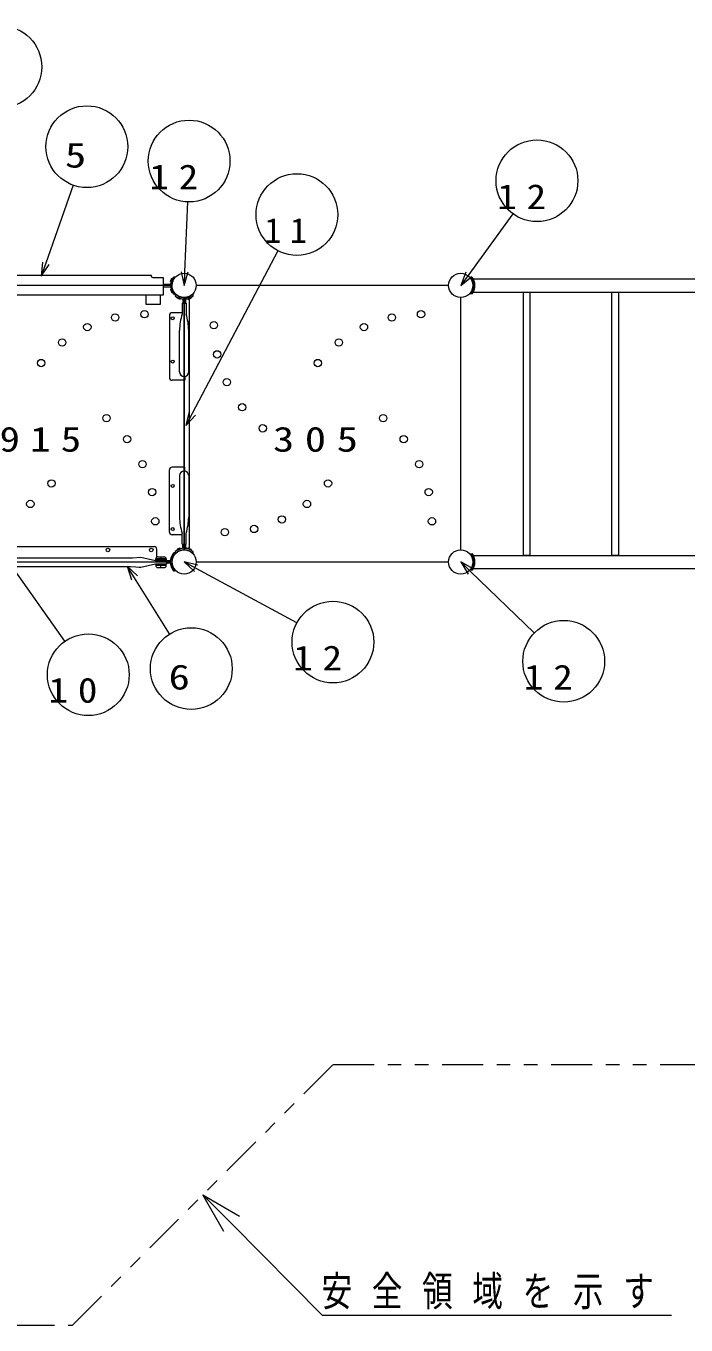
# Model space of a CAD drawing. Units: millimetres on the paper. Extents: x 0 to 420, y -594 to 297.
# Drawn here: x 174.8 to 223.2, y 111.9 to 207.3 of the extents above; entities that cross this region are included whole.
import ezdxf
from ezdxf.enums import TextEntityAlignment as Align

# ---------------------------------------------------------------- set-up
doc = ezdxf.new("R2010")
doc.units = ezdxf.units.MM
doc.linetypes.add('USER3', pattern=[8, 3, -1, 1, -1, 1, -1])
for name, color, linetype, lineweight in [('2D', 7, 'Continuous', 13), ('2D_DIMENSION', 7, 'Continuous', 13), ('2D_OUTLINE', 7, 'USER3', 13), ('AM_5', 7, 'Continuous', 13), ('TEXT', 7, 'Continuous', 13)]:
    doc.layers.add(name, color=color, linetype=linetype, lineweight=lineweight)
doc.styles.add('ＭＳ ゴシック', font='')
doc.styles.get('ＭＳ ゴシック').set_extended_font_data('MS Gothic')

msp = doc.modelspace()

# ---------------------------------------------------------------- linework, layer by layer
at = {"layer": '2D'}
for p, q in [((183.995, 188.965), (168.502, 188.965)), ((183.995, 188.951), (183.995, 188.965)), ((183.998, 188.914), (183.995, 188.951)), ((184.012, 188.88), (183.998, 188.914)), ((184.034, 188.852), (184.012, 188.88)), ((184.062, 188.83), (184.034, 188.852)), ((184.096, 188.819), (184.062, 188.83)), ((184.132, 188.813), (184.096, 188.819)), ((184.882, 188.813), (184.132, 188.813)), ((184.882, 187.544), (184.882, 188.813)), ((185.577, 188.784), (185.605, 188.826)), ((185.605, 188.826), (185.628, 188.857)), ((185.628, 188.857), (185.634, 188.862)), ((185.634, 188.862), (185.639, 188.868)), ((185.639, 188.868), (185.653, 188.871)), ((185.653, 188.871), (185.659, 188.871)), ((185.659, 188.871), (185.718, 188.823)), ((185.718, 188.823), (185.692, 188.792)), ((207.466, 188.801), (207.539, 188.854)), ((185.509, 188.243), (166.988, 188.243)), ((184.882, 188.333), (185.401, 188.335)), ((185.387, 188.242), (184.882, 188.242)), ((185.387, 188.242), (184.882, 188.242)), ((184.882, 188.151), (185.401, 188.149)), ((185.429, 188.248), (185.387, 188.242)), ((185.429, 188.236), (185.387, 188.242)), ((185.409, 188.562), (185.42, 188.59)), ((185.409, 188.54), (185.409, 188.562)), ((185.426, 188.523), (185.409, 188.54)), ((185.426, 187.961), (185.409, 187.945)), ((185.409, 187.945), (185.409, 187.922)), ((185.409, 187.922), (185.42, 187.894)), ((185.42, 188.59), (185.431, 188.618)), ((185.42, 187.894), (185.431, 187.866)), ((185.454, 188.512), (185.426, 188.523)), ((185.426, 188.371), (185.437, 188.439)), ((185.426, 188.113), (185.437, 188.046)), ((185.454, 187.973), (185.426, 187.961)), ((185.431, 188.251), (185.429, 188.248)), ((185.431, 188.234), (185.429, 188.236)), ((185.431, 188.618), (185.446, 188.652)), ((185.465, 188.267), (185.431, 188.251)), ((185.465, 188.217), (185.431, 188.234)), ((185.431, 187.866), (185.446, 187.832)), ((185.437, 188.439), (185.451, 188.5)), ((185.437, 188.046), (185.451, 187.984)), ((185.446, 188.652), (185.46, 188.686)), ((185.451, 188.5), (185.471, 188.565)), ((185.451, 187.984), (185.471, 187.919)), ((185.46, 188.686), (185.471, 188.716)), ((185.471, 188.276), (185.465, 188.267)), ((185.471, 188.208), (185.465, 188.217)), ((185.471, 188.716), (185.482, 188.742)), ((185.471, 188.565), (185.493, 188.624)), ((185.482, 188.287), (185.471, 188.276)), ((185.482, 188.197), (185.471, 188.208)), ((185.471, 187.919), (185.493, 187.86)), ((185.482, 188.742), (185.499, 188.759)), ((185.499, 188.312), (185.482, 188.287)), ((185.499, 188.172), (185.482, 188.197)), ((185.493, 188.624), (185.521, 188.683)), ((185.493, 187.86), (185.521, 187.801)), ((185.499, 188.759), (185.521, 188.759)), ((185.51, 188.332), (185.499, 188.312)), ((185.51, 188.152), (185.499, 188.172)), ((185.516, 188.354), (185.51, 188.332)), ((185.516, 188.13), (185.51, 188.152)), ((185.524, 188.422), (185.516, 188.354)), ((185.524, 188.062), (185.516, 188.13)), ((185.521, 188.759), (185.549, 188.747)), ((185.521, 188.683), (185.555, 188.744)), ((185.541, 188.483), (185.524, 188.422)), ((185.541, 188.001), (185.524, 188.062)), ((185.558, 188.542), (185.541, 188.483)), ((185.558, 187.942), (185.541, 188.001)), ((185.549, 188.747), (185.555, 188.745)), ((185.555, 188.744), (185.577, 188.784)), ((185.58, 188.601), (185.558, 188.542)), ((185.58, 187.883), (185.558, 187.942)), ((185.605, 188.655), (185.58, 188.601)), ((185.605, 187.83), (185.58, 187.883)), ((185.634, 188.702), (185.605, 188.655)), ((185.664, 188.75), (185.634, 188.702)), ((185.692, 188.792), (185.664, 188.75)), ((205.809, 188.243), (187.287, 188.243)), ((207.642, 188.68), (207.642, 188.726)), ((207.642, 188.726), (254.454, 188.726)), ((167.612, 187.544), (184.374, 187.544)), ((183.624, 186.853), (183.624, 187.544)), ((184.374, 187.544), (184.882, 187.544)), ((184.64, 187.544), (184.64, 186.853)), ((185.446, 187.832), (185.46, 187.799)), ((185.46, 187.799), (185.471, 187.768)), ((185.471, 187.768), (185.482, 187.743)), ((185.482, 187.743), (185.499, 187.726)), ((185.499, 187.726), (185.521, 187.726)), ((185.521, 187.801), (185.555, 187.74)), ((185.521, 187.726), (185.549, 187.737)), ((185.549, 187.737), (185.555, 187.739)), ((185.555, 187.74), (185.577, 187.7)), ((185.577, 187.7), (185.605, 187.658)), ((185.634, 187.782), (185.605, 187.83)), ((185.605, 187.658), (185.628, 187.627)), ((185.628, 187.627), (185.634, 187.622)), ((185.664, 187.734), (185.634, 187.782)), ((185.634, 187.622), (185.639, 187.616)), ((185.639, 187.616), (185.653, 187.613)), ((185.653, 187.613), (185.659, 187.613)), ((185.659, 187.613), (185.718, 187.661)), ((185.692, 187.692), (185.664, 187.734)), ((185.718, 187.661), (185.692, 187.692)), ((185.769, 187.613), (185.757, 187.598)), ((185.88, 187.348), (185.892, 187.376)), ((185.892, 187.376), (186.127, 187.281)), ((186.075, 187.236), (185.897, 187.308)), ((186.127, 187.281), (186.116, 187.253)), ((186.258, 186.943), (186.538, 186.943)), ((186.258, 186.943), (186.258, 186.143)), ((186.308, 187.211), (186.308, 186.943)), ((186.398, 187.354), (186.398, 168.832)), ((186.398, 168.832), (186.398, 187.354)), ((186.398, 187.233), (186.398, 186.943)), ((186.398, 187.211), (186.398, 186.943)), ((186.398, 187.211), (186.398, 186.943)), ((186.755, 187.241), (186.455, 187.241)), ((186.488, 187.211), (186.488, 186.943)), ((186.526, 187.173), (186.488, 187.173)), ((186.526, 186.943), (186.526, 187.173)), ((186.538, 186.943), (186.538, 186.143)), ((186.905, 187.376), (186.669, 187.281)), ((186.669, 187.281), (186.68, 187.253)), ((186.721, 187.236), (186.899, 187.308)), ((186.795, 187.201), (186.755, 187.241)), ((186.795, 169.001), (186.795, 187.201)), ((186.916, 187.348), (186.905, 187.376)), ((187.027, 187.613), (187.04, 187.598)), ((206.698, 168.832), (206.698, 187.354)), ((207.466, 187.685), (207.539, 187.632)), ((207.642, 187.806), (207.642, 187.76)), ((207.642, 187.76), (254.454, 187.76)), ((211.294, 168.433), (211.294, 187.753)), ((211.802, 168.433), (211.802, 187.753)), ((217.794, 168.433), (217.794, 187.753)), ((218.302, 168.433), (218.302, 187.753)), ((184.64, 186.853), (183.624, 186.853)), ((185.318, 186.043), (185.318, 181.483)), ((186.258, 186.243), (185.518, 186.243)), ((186.064, 181.903), (186.064, 184.943)), ((186.732, 181.903), (186.732, 184.943)), ((186.458, 181.283), (185.518, 181.283)), ((186.395, 181.283), (186.395, 174.903)), ((186.458, 181.574), (186.458, 181.283)), ((185.318, 170.143), (185.318, 174.703)), ((186.458, 174.903), (185.518, 174.903)), ((186.458, 174.612), (186.458, 174.903)), ((186.064, 174.283), (186.064, 171.243)), ((186.732, 174.283), (186.732, 171.243)), ((186.258, 169.943), (185.518, 169.943)), ((186.258, 169.243), (186.258, 170.043)), ((186.538, 169.243), (186.538, 170.043)), ((168.295, 169.069), (184.195, 169.069)), ((184.395, 168.299), (184.395, 168.869)), ((185.88, 168.838), (185.892, 168.811)), ((185.892, 168.811), (186.127, 168.906)), ((186.075, 168.951), (185.897, 168.878)), ((186.127, 168.906), (186.116, 168.934)), ((186.258, 169.243), (186.538, 169.243)), ((186.308, 168.975), (186.308, 169.243)), ((186.398, 168.953), (186.398, 169.243)), ((186.398, 168.975), (186.398, 169.243)), ((186.398, 168.975), (186.398, 169.243)), ((186.455, 168.961), (186.755, 168.961)), ((186.488, 168.975), (186.488, 169.243)), ((186.488, 169.013), (186.526, 169.013)), ((186.526, 169.013), (186.526, 169.243)), ((186.669, 168.906), (186.68, 168.934)), ((186.905, 168.811), (186.669, 168.906)), ((186.721, 168.951), (186.899, 168.878)), ((186.755, 168.961), (186.795, 169.001)), ((186.916, 168.838), (186.905, 168.811)), ((166.988, 167.943), (185.509, 167.943)), ((169.877, 168.258), (182.62, 168.258)), ((182.62, 168.258), (183.214, 168.307)), ((183.214, 168.307), (184.297, 168.063)), ((184.297, 168.063), (185.099, 168.063)), ((184.32, 168.066), (184.32, 168.168)), ((185.078, 168.166), (184.32, 168.166)), ((185.08, 168.066), (184.32, 168.066)), ((184.397, 168.063), (184.397, 168.066)), ((184.461, 168.32), (184.931, 168.318)), ((184.701, 168.318), (184.701, 168.068)), ((185.08, 168.168), (185.08, 168.066)), ((185.363, 168.039), (185.095, 168.039)), ((185.363, 167.949), (185.095, 167.949)), ((185.363, 167.859), (185.095, 167.859)), ((185.099, 168.063), (185.099, 167.786)), ((185.765, 168.578), (185.75, 168.59)), ((185.769, 168.573), (185.757, 168.588)), ((187.027, 168.573), (187.04, 168.588)), ((187.287, 167.943), (205.809, 167.943)), ((207.466, 168.501), (207.539, 168.554)), ((207.642, 168.38), (207.642, 168.426)), ((207.642, 168.426), (254.454, 168.426)), ((211.294, 168.433), (211.802, 168.433)), ((217.794, 168.433), (218.302, 168.433)), ((182.469, 167.591), (170.028, 167.591)), ((182.844, 167.571), (182.469, 167.591)), ((183.104, 167.55), (182.844, 167.571)), ((183.21, 167.538), (183.104, 167.55)), ((184.293, 167.786), (183.21, 167.538)), ((185.099, 167.786), (184.293, 167.786)), ((185.08, 167.783), (184.32, 167.783)), ((184.32, 167.783), (184.32, 167.681)), ((185.078, 167.683), (184.32, 167.683)), ((184.461, 167.529), (184.931, 167.531)), ((184.701, 167.531), (184.701, 167.782)), ((185.08, 167.681), (185.08, 167.783)), ((185.765, 167.32), (185.75, 167.307)), ((207.466, 167.385), (207.539, 167.332)), ((207.642, 167.506), (207.642, 167.46)), ((207.642, 167.46), (254.454, 167.46))]:
    msp.add_line(p, q, dxfattribs=at)
for centre, radius in [((186.398, 188.243), 0.889), ((186.398, 188.243), 0.889), ((186.398, 188.243), 0.889), ((206.698, 188.243), 0.889), ((206.698, 188.243), 0.889), ((181.337, 185.891), 0.27), ((183.484, 186.129), 0.27), ((185.558, 185.833), 0.11), ((201.637, 185.891), 0.27), ((203.784, 186.129), 0.27), ((179.295, 185.188), 0.27), ((188.584, 185.329), 0.27), ((199.594, 185.188), 0.27), ((177.456, 184.055), 0.27), ((197.755, 184.055), 0.27), ((188.822, 183.182), 0.27), ((175.909, 182.547), 0.27), ((185.558, 182.653), 0.11), ((196.209, 182.547), 0.27), ((189.525, 181.139), 0.27), ((190.658, 179.3), 0.27), ((180.702, 178.504), 0.27), ((201.002, 178.504), 0.27), ((192.167, 177.754), 0.27), ((182.211, 176.958), 0.27), ((202.51, 176.958), 0.27), ((183.344, 175.119), 0.27), ((203.643, 175.119), 0.27), ((176.66, 173.712), 0.27), ((185.558, 173.533), 0.11), ((196.959, 173.712), 0.27), ((184.046, 173.076), 0.27), ((204.346, 173.076), 0.27), ((175.113, 172.203), 0.27), ((195.413, 172.203), 0.27), ((184.284, 170.929), 0.27), ((193.574, 171.07), 0.27), ((204.584, 170.929), 0.27), ((185.558, 170.353), 0.11), ((189.384, 170.129), 0.27), ((191.531, 170.367), 0.27), ((180.805, 168.829), 0.13), ((183.985, 168.829), 0.13), ((186.398, 167.943), 0.889), ((186.398, 167.943), 0.889), ((186.398, 167.943), 0.889), ((206.698, 167.943), 0.889), ((206.698, 167.943), 0.889)]:
    msp.add_circle(centre, radius, dxfattribs=at)
for centre, radius, start, end in [((206.698, 188.243), 0.95, 324, 36), ((206.698, 188.243), 1.04, 324, 36), ((185.401, 188.362), 0.027, 270.15402, 20.45567), ((185.401, 188.122), 0.027, 339.54433, 89.84598), ((185.849, 187.521), 0.12, 140.20818, 192.82201), ((185.771, 187.503), 0.04, 192.82201, 229.70168), ((186.398, 188.243), 1.01, 229.70168, 310.29832), ((186.398, 188.243), 0.89, 225.05104, 314.94896), ((185.909, 187.336), 0.0305, 157.3508, 247.87592), ((186.087, 187.264), 0.0309, 246.43228, 337.87093), ((186.268, 187.211), 0.04, 0, 42.14378), ((186.528, 187.211), 0.04, 137.85622, 180), ((186.709, 187.264), 0.0309, 202.12907, 293.56772), ((186.888, 187.336), 0.0305, 292.12408, 22.6492), ((186.948, 187.521), 0.12, 347.17799, 39.79182), ((187.026, 187.503), 0.04, 310.29832, 347.17799), ((185.518, 186.043), 0.2, 90, 180), ((189.833, 184.943), 3.768, 161.63328, 180), ((182.964, 184.943), 3.768, 0, 18.36672), ((185.518, 181.483), 0.2, 180, 270), ((186.398, 181.903), 0.334, 180, 0), ((185.518, 174.703), 0.2, 90, 180), ((186.398, 174.283), 0.334, 0, 180), ((189.833, 171.243), 3.768, 180, 198.36672), ((182.964, 171.243), 3.768, 341.63328, 0), ((185.518, 170.143), 0.2, 180, 270), ((184.195, 168.869), 0.2, 0, 90), ((186.398, 167.943), 1.01, 49.70168, 130.29832), ((186.398, 167.943), 0.89, 45.05104, 134.94896), ((185.909, 168.85), 0.0305, 112.12408, 202.6492), ((186.087, 168.922), 0.0309, 22.12907, 113.56772), ((186.268, 168.975), 0.04, 317.85622, 0), ((186.528, 168.975), 0.04, 180, 222.14378), ((186.709, 168.922), 0.0309, 66.43228, 157.87093), ((186.888, 168.85), 0.0305, 337.3508, 67.87592), ((184.473, 168.168), 0.153, 94.33114, 180), ((184.931, 168.169), 0.149, 359.53304, 89.77361), ((185.363, 168.079), 0.04, 270, 312.14378), ((185.363, 168.079), 0.13, 270, 279.67366), ((185.363, 167.819), 0.13, 80.32634, 90), ((185.363, 167.819), 0.04, 47.85622, 90), ((186.395, 167.949), 1.01, 139.70168, 220.29832), ((186.395, 167.949), 0.89, 135.05104, 224.94896), ((185.655, 168.576), 0.04, 102.82201, 139.70168), ((185.673, 168.498), 0.12, 50.20818, 102.82201), ((185.849, 168.665), 0.12, 167.17799, 219.79182), ((185.771, 168.683), 0.04, 130.29832, 167.17799), ((186.948, 168.665), 0.12, 320.20818, 12.82201), ((187.026, 168.683), 0.04, 12.82201, 49.70168), ((206.698, 167.943), 0.95, 324, 36), ((206.698, 167.943), 1.04, 324, 36), ((184.473, 167.681), 0.153, 180, 265.66886), ((184.931, 167.68), 0.149, 270.22639, 0.46696), ((185.655, 167.321), 0.04, 220.29832, 257.17799), ((185.673, 167.399), 0.12, 257.17799, 309.79182)]:
    msp.add_arc(centre, radius, start, end, dxfattribs=at)
at = {"layer": '2D_DIMENSION'}
for p, q in [((187.776, 121.494), (189.887, 119.363)), ((187.776, 121.494), (190.458, 119.928)), ((189.315, 118.797), (187.776, 121.494)), ((189.887, 119.363), (196.521, 112.663)), ((196.521, 112.663), (222.158, 112.663))]:
    msp.add_line(p, q, dxfattribs=at)
at = {"layer": '2D_OUTLINE'}
for p, q in [((178.216, 111.934), (197.335, 131.054)), ((197.335, 131.054), (270.746, 131.054)), ((133.892, 111.934), (178.216, 111.934))]:
    msp.add_line(p, q, dxfattribs=at)
at = {"layer": 'AM_5'}
for p, q in [((178.266, 195.597), (176.251, 189.869)), ((186.644, 194.377), (186.438, 189.242)), ((210.525, 193.5), (207.286, 189.051)), ((193.276, 190.788), (186.994, 178.854)), ((175.998, 189.958), (175.919, 188.926)), ((176.251, 189.869), (175.919, 188.926)), ((175.919, 188.926), (176.504, 189.78)), ((186.17, 189.253), (186.398, 188.243)), ((186.438, 189.242), (186.398, 188.243)), ((186.398, 188.243), (186.706, 189.231)), ((207.07, 189.209), (206.698, 188.243)), ((207.286, 189.051), (206.698, 188.243)), ((206.698, 188.243), (207.503, 188.894)), ((186.757, 178.979), (186.528, 177.969)), ((186.994, 178.854), (186.528, 177.969)), ((186.528, 177.969), (187.231, 178.729)), ((177.638, 162.121), (166.762, 177.549)), ((186.398, 167.943), (187.152, 167.233)), ((187.406, 167.705), (186.398, 167.943)), ((187.279, 167.469), (186.398, 167.943)), ((206.698, 167.943), (207.232, 167.056)), ((207.604, 167.442), (206.698, 167.943)), ((207.418, 167.249), (206.698, 167.943)), ((182.224, 167.627), (182.528, 166.637)), ((182.982, 166.921), (182.224, 167.627)), ((182.755, 166.779), (182.224, 167.627)), ((194.678, 163.488), (187.279, 167.469)), ((212.092, 162.739), (207.418, 167.249)), ((185.334, 162.659), (182.755, 166.779))]:
    msp.add_line(p, q, dxfattribs=at)
for centre in [(172.95, 204.288), (179.261, 198.427), (186.764, 197.375), (212.29, 195.926), (194.674, 193.443), (197.319, 162.066), (186.925, 160.116), (214.251, 160.656), (179.366, 159.669)]:
    msp.add_circle(centre, 3, dxfattribs=at)

# ---------------------------------------------------------------- texts
at = {"layer": '2D_DIMENSION', "insert": (196.481, 113.079), "char_height": 2.199, "attachment_point": 7, "style": 'ＭＳ ゴシック'}
msp.add_mtext('\\T1.64;\\W0.75;安全領域を示す', dxfattribs=at)
at = {"layer": 'AM_5', "style": 'ＭＳ ゴシック', "width": 1.25}
for s, p in [('5', (177.654, 196.343)), ('6', (185.259, 158.033))]:
    msp.add_text(s, height=1.833, dxfattribs=at).set_placement(p, align=Align.BOTTOM_LEFT)
at = {"layer": 'AM_5', "char_height": 1.833, "attachment_point": 7, "style": 'ＭＳ ゴシック'}
for s, insert in [('\\T1.5;\\W1.15;12', (183.847, 195.292)), ('\\T1.5;\\W1.15;12', (209.374, 193.842)), ('\\T1.5;11', (192.293, 191.359)), ('\\T1.5;\\W1.15;12', (194.403, 159.983)), ('\\T1.5;\\W1.15;12', (211.334, 158.573)), ('\\T1.5;\\W1.15;10', (176.45, 157.586))]:
    msp.add_mtext(s, dxfattribs=dict(at, insert=insert))
at = {"layer": 'TEXT', "char_height": 1.833, "attachment_point": 7, "style": 'ＭＳ ゴシック'}
for s, insert in [('\\T1.5;\\W1.2;915', (172.856, 176.01)), ('\\T1.5;\\W1.25;305', (192.917, 176.01))]:
    msp.add_mtext(s, dxfattribs=dict(at, insert=insert))

doc.saveas('drawing.dxf')
